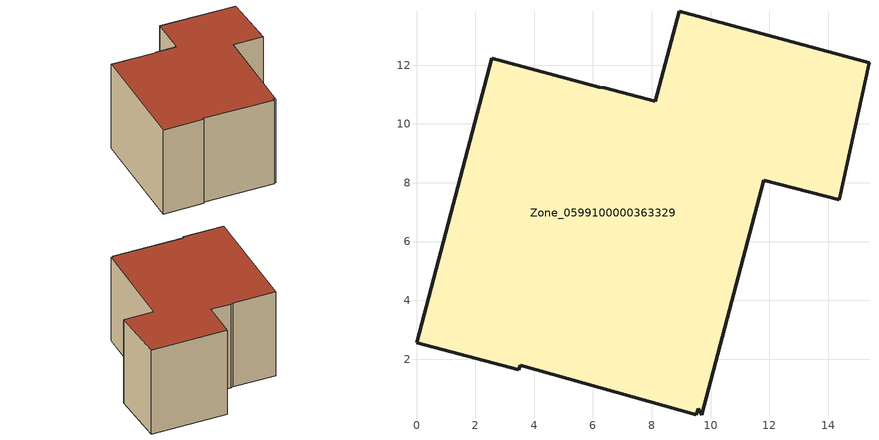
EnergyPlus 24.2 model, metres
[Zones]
Zone_0599100000363329
 floor ground (C_G): 11.82,8.09 9.71,0.11 9.57,0.32 9.52,0.12 3.52,1.79 3.48,1.64 0,2.56 2.56,12.23 6.22,11.25 6.38,11.23 8.12,10.78 8.94,13.83 15.39,12.09 14.38,7.41 z0
 wall outside (C_F): 15.39,12.09 8.94,13.83 8.12,10.78 6.38,11.23 6.22,11.25 2.56,12.23 0,2.56 3.48,1.64 3.52,1.79 9.52,0.12 9.57,0.32 9.71,0.11 11.82,8.09 14.38,7.41 15.39,12.09 z0:8.24
 roof outside (C_R): 9.71,0.11 11.82,8.09 14.38,7.41 15.39,12.09 8.94,13.83 8.12,10.78 6.38,11.23 6.22,11.25 2.56,12.23 0,2.56 3.48,1.64 3.52,1.79 9.52,0.12 9.57,0.32 z8.24
[BUILDING]
Pand.0599100000363329: North Axis=0; Terrain=City; Loads Convergence Tolerance Value=0.04; Temperature Convergence Tolerance Value=0.4; Solar Distribution=FullExterior; Maximum Number of Warmup Days=25; Minimum Number of Warmup Days=1
[Site:Location]
Rotterdam.The.Hague.AP_ZH_NLD Design_Conditions: Latitude=51.96; Longitude=4.45; Time Zone=1; Elevation=-4.5
[SITE:GROUNDTEMPERATURE:BUILDINGSURFACE]
18, 18, 18, 18, 18, 18, 18, 18, 18, 18, 18, 18
[MATERIAL] Thermal Absorptance=0.9; Solar Absorptance=0.7; Visible Absorptance=0.7
Name | Roughness | Thickness | Conductivity | Density | Specific Heat
G.D.1992-2005 | MediumSmooth | 0.15 | 0.06 | 540 | 1210
F.D.1992-2005 | Rough | 0.3 | 0.12 | 1920 | 840
R.D.1992-2005 | MediumRough | 0.2 | 0.08 | 1500 | 1000
[CONSTRUCTION]
C_G: G.D.1992-2005
C_F: F.D.1992-2005
C_R: R.D.1992-2005
[ZONE]
Zone_0599100000363329: Type=1; Multiplier=1; Ceiling Height=Autocalculate; Volume=Autocalculate; Floor Area=autocalculate; Part of Total Floor Area=Yes
[ZONEINFILTRATION:DESIGNFLOWRATE]
Infil_Zone_0599100000363329: Zone or ZoneList or Space or SpaceList=Zone_0599100000363329; Schedule=AlwaysOn; Design Flow Rate Calculation Method=Flow/Area; Flow Rate per Floor Area=0.0021; Constant Term Coefficient=1; Temperature Term Coefficient=0; Velocity Term Coefficient=0; Velocity Squared Term Coefficient=0
[HVACTEMPLATE:ZONE:IDEALLOADSAIRSYSTEM]
Zone_0599100000363329: Maximum Heating Supply Air Temperature=50; Minimum Cooling Supply Air Temperature=13; Maximum Heating Supply Air Humidity Ratio=0.0156; Minimum Cooling Supply Air Humidity Ratio=0.0077; Heating Limit=NoLimit; Cooling Limit=NoLimit; Dehumidification Control Type=ConstantSensibleHeatRatio; Cooling Sensible Heat Ratio=0.7; Dehumidification Setpoint=60; Humidification Control Type=None; Humidification Setpoint=30; Outdoor Air Method=None; Outdoor Air Flow Rate per Person=0.00944; Outdoor Air Flow Rate per Zone Floor Area=0; Outdoor Air Flow Rate per Zone=0; Demand Controlled Ventilation Type=None; Outdoor Air Economizer Type=NoEconomizer; Heat Recovery Type=None; Sensible Heat Recovery Effectiveness=0.7; Latent Heat Recovery Effectiveness=0.65
[ZONECONTROL:THERMOSTAT]
ThermostatControl_Zone_0599100000363329: Zone or ZoneList=Zone_0599100000363329; Control Type Schedule=DualSetpointControlType; Control 1=Thermostat_Zone_0599100000363329; Temperature Difference Between Cutout And Setpoint=0
[THERMOSTATSETPOINT:DUALSETPOINT]
Thermostat_Zone_0599100000363329: Heating Setpoint Temperature Schedule=HeatingSetpoint_Zone_0599100000363329; Cooling Setpoint Temperature Schedule=CoolingSetpoint_Zone_0599100000363329
[SCHEDULE:COMPACT]
HeatingSetpoint_Zone_0599100000363329: Through: 12/31, For: AllDays, Until: 24:00, 21
CoolingSetpoint_Zone_0599100000363329: Through: 12/31, For: AllDays, Until: 24:00, 24
DualSetpointControlType: Through: 12/31, For: AllDays, Until: 24:00, 4
AlwaysOn: Through: 12/31, For: AllDays, Until: 24:00, 1
